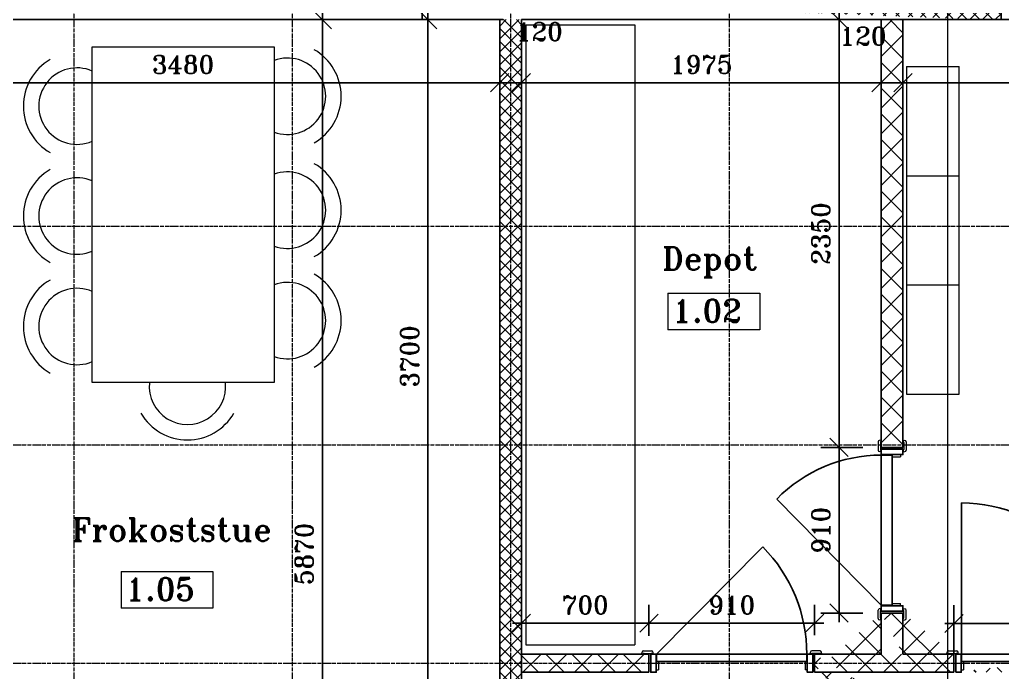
# Model space of a CAD drawing. Header units: millimetres. Extents: x -2 to 21000, y -2 to 14850.
# Drawn here: x 8860 to 14258, y 8937 to 12523 of the extents above; entities that cross this region are included whole.
import ezdxf

# ---------------------------------------------------------------- set-up
doc = ezdxf.new("R2010")
doc.units = ezdxf.units.MM
doc.linetypes.add('CENTERLINE', pattern=[27, 20, -3, 1, -3])
for name, color, linetype, lineweight in [('BETON', 1, 'Continuous', 25), ('DIM', 4, 'Continuous', 18), ('GASBETON', 2, 'Continuous', 25), ('INDRET', 171, 'Continuous', 18), ('MODUL', 8, 'CENTERLINE', 18), ('VINDUERDØRE', 6, 'Continuous', 18)]:
    doc.layers.add(name, color=color, linetype=linetype, lineweight=lineweight)
for name, color, linetype in [('KONTUR', 7, 'Continuous'), ('SIGNATUR', 8, 'Continuous'), ('TEKST', 1, 'Continuous')]:
    doc.layers.add(name, color=color, linetype=linetype)
doc.styles.add('ROMANT', font='romant.shx')
doc.dimstyles.new('MOLLEN', dxfattribs={"dimscale": 50, "dimtxt": 2, "dimasz": 2, "dimexe": 2, "dimexo": 2, "dimgap": 1, "dimtad": 1, "dimtoh": 1, "dimdec": 0, "dimzin": 0, "dimdsep": 46, "dimtxsty": 'ROMANT', "dimblk": 'OBLIQUE', "dimcen": 0, "dimdle": 1, "dimadec": 0, "dimazin": 0, "dimtfac": 1, "dimtdec": 0, "dimtix": 1, "dimtofl": 0, "dimtmove": 1, "dimatfit": 3, "dimldrblk": 'KRYDS', "dimfxl": 1, "dimtolj": 1, "dimtzin": 0, "dimarcsym": 0})

# ---------------------------------------------------------------- blocks, each defined once
blk = doc.blocks.new('_Oblique')
at = {"color": 0, "linetype": 'ByBlock', "lineweight": -2}
blk.add_line((-0.5, -0.5), (0.5, 0.5), dxfattribs=at)
blk = doc.blocks.new('*D11')
at = {"layer": 'DefPoints', "color": 0, "transparency": 16777216}
for p in [(13992.3, 9205.5), (13992.3, 8939.3), (14902.3, 8939.3)]:
    blk.add_point(p, dxfattribs=at)
at = {"layer": 'DIM', "color": 0, "lineweight": -2, "transparency": 16777216}
for p, q in [((13992.3, 9039.3), (13992.3, 9305.5)), ((14902.3, 9039.3), (14902.3, 9305.5)), ((14952.3, 9205.5), (13942.3, 9205.5))]:
    blk.add_line(p, q, dxfattribs=at)
at = {"layer": 'DIM', "color": 0, "lineweight": -2, "transparency": 16777216, "xscale": 100, "yscale": 100, "zscale": 100, "rotation": 180}
blk.add_blockref('_Oblique', (13992.3, 9205.5), dxfattribs=at)
at = {"layer": 'DIM', "color": 0, "lineweight": -2, "transparency": 16777216, "xscale": 100, "yscale": 100, "zscale": 100}
blk.add_blockref('_Oblique', (14902.3, 9205.5), dxfattribs=at)
at = {"layer": 'DIM', "color": 0, "transparency": 16777216, "insert": (14447.3, 9305.5), "char_height": 100, "attachment_point": 5, "style": 'ROMANT'}
blk.add_mtext('\\A1;910', dxfattribs=at)
blk = doc.blocks.new('KRYDS')
at = {"color": 4}
for p, q in [((0, -1.5), (0, 1.5)), ((-1.5, 0), (1.5, 0))]:
    blk.add_line(p, q, dxfattribs=at)
blk.add_circle((0, 0), 0.75, dxfattribs=at)
blk = doc.blocks.new('*D14')
at = {"layer": 'DefPoints', "color": 0, "transparency": 16777216}
for p in [(12316.9, 9207.4), (11617.3, 9037.7), (12316.9, 9037.7)]:
    blk.add_point(p, dxfattribs=at)
at = {"layer": 'DIM', "color": 0, "lineweight": -2, "transparency": 16777216}
for p, q in [((11617.3, 9137.7), (11617.3, 9307.4)), ((12316.9, 9137.7), (12316.9, 9307.4)), ((11567.3, 9207.4), (12366.9, 9207.4))]:
    blk.add_line(p, q, dxfattribs=at)
at = {"layer": 'DIM', "color": 0, "lineweight": -2, "transparency": 16777216, "xscale": 100, "yscale": 100, "zscale": 100, "rotation": 180}
blk.add_blockref('_Oblique', (11617.3, 9207.4), dxfattribs=at)
at = {"layer": 'DIM', "color": 0, "lineweight": -2, "transparency": 16777216, "xscale": 100, "yscale": 100, "zscale": 100}
blk.add_blockref('_Oblique', (12316.9, 9207.4), dxfattribs=at)
at = {"layer": 'DIM', "color": 0, "transparency": 16777216, "insert": (11967.1, 9307.4), "char_height": 100, "attachment_point": 5, "style": 'ROMANT'}
blk.add_mtext('\\A1;700', dxfattribs=at)
blk = doc.blocks.new('*D15')
at = {"layer": 'DefPoints', "color": 0, "transparency": 16777216}
for p in [(13226.9, 9207.4), (12316.9, 9040.7), (13226.9, 9040.7)]:
    blk.add_point(p, dxfattribs=at)
at = {"layer": 'DIM', "color": 0, "lineweight": -2, "transparency": 16777216}
for p, q in [((12316.9, 9140.7), (12316.9, 9307.4)), ((13226.9, 9140.7), (13226.9, 9307.4)), ((12266.9, 9207.4), (13276.9, 9207.4))]:
    blk.add_line(p, q, dxfattribs=at)
at = {"layer": 'DIM', "color": 0, "lineweight": -2, "transparency": 16777216, "xscale": 100, "yscale": 100, "zscale": 100, "rotation": 180}
blk.add_blockref('_Oblique', (12316.9, 9207.4), dxfattribs=at)
at = {"layer": 'DIM', "color": 0, "lineweight": -2, "transparency": 16777216, "xscale": 100, "yscale": 100, "zscale": 100}
blk.add_blockref('_Oblique', (13226.9, 9207.4), dxfattribs=at)
at = {"layer": 'DIM', "color": 0, "transparency": 16777216, "insert": (12771.9, 9307.4), "char_height": 100, "attachment_point": 5, "style": 'ROMANT'}
blk.add_mtext('\\A1;910', dxfattribs=at)
blk = doc.blocks.new('*D19')
at = {"layer": 'DefPoints', "color": 0, "transparency": 16777216}
for p in [(13712.3, 12522.7), (17492.3, 12522.7), (13712.3, 12176.2)]:
    blk.add_point(p, dxfattribs=at)
at = {"layer": 'DIM', "color": 0, "lineweight": -2, "transparency": 16777216}
for p, q in [((13712.3, 12422.7), (13712.3, 12076.2)), ((17492.3, 12422.7), (17492.3, 12076.2)), ((17542.3, 12176.2), (13662.3, 12176.2))]:
    blk.add_line(p, q, dxfattribs=at)
at = {"layer": 'DIM', "color": 0, "lineweight": -2, "transparency": 16777216, "xscale": 100, "yscale": 100, "zscale": 100, "rotation": 180}
blk.add_blockref('_Oblique', (13712.3, 12176.2), dxfattribs=at)
at = {"layer": 'DIM', "color": 0, "lineweight": -2, "transparency": 16777216, "xscale": 100, "yscale": 100, "zscale": 100}
blk.add_blockref('_Oblique', (17492.3, 12176.2), dxfattribs=at)
at = {"layer": 'DIM', "color": 0, "transparency": 16777216, "insert": (15602.3, 12276.2), "char_height": 100, "attachment_point": 5, "style": 'ROMANT'}
blk.add_mtext('\\A1;3780', dxfattribs=at)
blk = doc.blocks.new('*D20')
at = {"layer": 'DefPoints', "color": 0, "transparency": 16777216}
for p in [(13592.3, 12522.7), (13712.3, 12522.7), (13592.3, 12176.2)]:
    blk.add_point(p, dxfattribs=at)
at = {"layer": 'DIM', "color": 0, "lineweight": -2, "transparency": 16777216}
for p, q in [((13592.3, 12422.7), (13592.3, 12076.2)), ((13712.3, 12422.7), (13712.3, 12076.2)), ((13762.3, 12176.2), (13542.3, 12176.2))]:
    blk.add_line(p, q, dxfattribs=at)
at = {"layer": 'DIM', "color": 0, "lineweight": -2, "transparency": 16777216, "xscale": 100, "yscale": 100, "zscale": 100, "rotation": 180}
blk.add_blockref('_Oblique', (13592.3, 12176.2), dxfattribs=at)
at = {"layer": 'DIM', "color": 0, "lineweight": -2, "transparency": 16777216, "xscale": 100, "yscale": 100, "zscale": 100}
blk.add_blockref('_Oblique', (13712.3, 12176.2), dxfattribs=at)
at = {"layer": 'DIM', "color": 0, "transparency": 16777216, "insert": (13493.3, 12432.2), "char_height": 100, "attachment_point": 5, "style": 'ROMANT'}
blk.add_mtext('\\A1;120', dxfattribs=at)
blk = doc.blocks.new('*D21')
at = {"layer": 'DefPoints', "color": 0, "transparency": 16777216}
for p in [(11617.3, 12522.7), (13592.3, 12522.7), (11617.3, 12176.2)]:
    blk.add_point(p, dxfattribs=at)
at = {"layer": 'DIM', "color": 0, "lineweight": -2, "transparency": 16777216}
for p, q in [((11617.3, 12422.7), (11617.3, 12076.2)), ((13592.3, 12422.7), (13592.3, 12076.2)), ((13642.3, 12176.2), (11567.3, 12176.2))]:
    blk.add_line(p, q, dxfattribs=at)
at = {"layer": 'DIM', "color": 0, "lineweight": -2, "transparency": 16777216, "xscale": 100, "yscale": 100, "zscale": 100, "rotation": 180}
blk.add_blockref('_Oblique', (11617.3, 12176.2), dxfattribs=at)
at = {"layer": 'DIM', "color": 0, "lineweight": -2, "transparency": 16777216, "xscale": 100, "yscale": 100, "zscale": 100}
blk.add_blockref('_Oblique', (13592.3, 12176.2), dxfattribs=at)
at = {"layer": 'DIM', "color": 0, "transparency": 16777216, "insert": (12604.8, 12276.2), "char_height": 100, "attachment_point": 5, "style": 'ROMANT'}
blk.add_mtext('\\A1;1975', dxfattribs=at)
blk = doc.blocks.new('*D22')
at = {"layer": 'DefPoints', "color": 0, "transparency": 16777216}
for p in [(11497.3, 12522.7), (11617.3, 12522.7), (11497.3, 12176.2)]:
    blk.add_point(p, dxfattribs=at)
at = {"layer": 'DIM', "color": 0, "lineweight": -2, "transparency": 16777216}
for p, q in [((11497.3, 12422.7), (11497.3, 12076.2)), ((11617.3, 12422.7), (11617.3, 12076.2)), ((11667.3, 12176.2), (11447.3, 12176.2))]:
    blk.add_line(p, q, dxfattribs=at)
at = {"layer": 'DIM', "color": 0, "lineweight": -2, "transparency": 16777216, "xscale": 100, "yscale": 100, "zscale": 100, "rotation": 180}
blk.add_blockref('_Oblique', (11497.3, 12176.2), dxfattribs=at)
at = {"layer": 'DIM', "color": 0, "lineweight": -2, "transparency": 16777216, "xscale": 100, "yscale": 100, "zscale": 100}
blk.add_blockref('_Oblique', (11617.3, 12176.2), dxfattribs=at)
at = {"layer": 'DIM', "color": 0, "transparency": 16777216, "insert": (11715.2, 12457.1), "char_height": 100, "attachment_point": 5, "style": 'ROMANT'}
blk.add_mtext('\\A1;120', dxfattribs=at)
blk = doc.blocks.new('*D23')
at = {"layer": 'DefPoints', "color": 0, "transparency": 16777216}
for p in [(8017.3, 12522.7), (11497.3, 12522.7), (8017.3, 12176.2)]:
    blk.add_point(p, dxfattribs=at)
at = {"layer": 'DIM', "color": 0, "lineweight": -2, "transparency": 16777216}
for p, q in [((8017.3, 12422.7), (8017.3, 12076.2)), ((11497.3, 12422.7), (11497.3, 12076.2)), ((11547.3, 12176.2), (7967.3, 12176.2))]:
    blk.add_line(p, q, dxfattribs=at)
at = {"layer": 'DIM', "color": 0, "lineweight": -2, "transparency": 16777216, "xscale": 100, "yscale": 100, "zscale": 100, "rotation": 180}
blk.add_blockref('_Oblique', (8017.3, 12176.2), dxfattribs=at)
at = {"layer": 'DIM', "color": 0, "lineweight": -2, "transparency": 16777216, "xscale": 100, "yscale": 100, "zscale": 100}
blk.add_blockref('_Oblique', (11497.3, 12176.2), dxfattribs=at)
at = {"layer": 'DIM', "color": 0, "transparency": 16777216, "insert": (9757.3, 12276.2), "char_height": 100, "attachment_point": 5, "style": 'ROMANT'}
blk.add_mtext('\\A1;3480', dxfattribs=at)
blk = doc.blocks.new('*D29')
at = {"layer": 'DefPoints', "color": 0, "transparency": 16777216}
for p in [(11497.3, 12522.7), (11102.8, 8822.5), (11497.3, 8822.5)]:
    blk.add_point(p, dxfattribs=at)
at = {"layer": 'DIM', "color": 0, "lineweight": -2, "transparency": 16777216}
for p, q in [((11102.8, 12572.7), (11102.8, 8772.5)), ((11397.3, 12522.7), (11002.8, 12522.7)), ((11397.3, 8822.5), (11002.8, 8822.5))]:
    blk.add_line(p, q, dxfattribs=at)
at = {"layer": 'DIM', "color": 0, "lineweight": -2, "transparency": 16777216, "xscale": 100, "yscale": 100, "zscale": 100}
for p, rotation in [((11102.8, 12522.7), 90), ((11102.8, 8822.5), 270)]:
    blk.add_blockref('_Oblique', p, dxfattribs=dict(at, rotation=rotation))
at = {"layer": 'DIM', "color": 0, "transparency": 16777216, "insert": (11002.8, 10672.6), "char_height": 100, "attachment_point": 5, "rotation": 90, "style": 'ROMANT'}
blk.add_mtext('\\A1;3700', dxfattribs=at)
blk = doc.blocks.new('*D53')
at = {"layer": 'DefPoints', "color": 0, "transparency": 16777216}
for p in [(11616.5, 12522.7), (10523.1, 6652.7), (11516.5, 6652.7)]:
    blk.add_point(p, dxfattribs=at)
at = {"layer": 'DIM', "color": 0, "lineweight": -2, "transparency": 16777216}
for p, q in [((10523.1, 12572.7), (10523.1, 6602.7)), ((11516.5, 12522.7), (10423.1, 12522.7)), ((11416.5, 6652.7), (10423.1, 6652.7))]:
    blk.add_line(p, q, dxfattribs=at)
at = {"layer": 'DIM', "color": 0, "lineweight": -2, "transparency": 16777216, "xscale": 100, "yscale": 100, "zscale": 100}
for p, rotation in [((10523.1, 12522.7), 90), ((10523.1, 6652.7), 270)]:
    blk.add_blockref('_Oblique', p, dxfattribs=dict(at, rotation=rotation))
at = {"layer": 'DIM', "color": 0, "transparency": 16777216, "insert": (10423.1, 9587.7), "char_height": 100, "attachment_point": 5, "rotation": 90, "style": 'ROMANT'}
blk.add_mtext('\\A1;5870', dxfattribs=at)
blk = doc.blocks.new('*D54')
at = {"layer": 'DefPoints', "color": 0, "transparency": 16777216}
for p in [(13592.3, 12522.7), (13361.1, 10173.1), (13592.3, 10173.1)]:
    blk.add_point(p, dxfattribs=at)
at = {"layer": 'DIM', "color": 0, "lineweight": -2, "transparency": 16777216}
for p, q in [((13361.1, 12572.7), (13361.1, 10123.1)), ((13492.3, 12522.7), (13261.1, 12522.7)), ((13492.3, 10173.1), (13261.1, 10173.1))]:
    blk.add_line(p, q, dxfattribs=at)
at = {"layer": 'DIM', "color": 0, "lineweight": -2, "transparency": 16777216, "xscale": 100, "yscale": 100, "zscale": 100}
for p, rotation in [((13361.1, 12522.7), 90), ((13361.1, 10173.1), 270)]:
    blk.add_blockref('_Oblique', p, dxfattribs=dict(at, rotation=rotation))
at = {"layer": 'DIM', "color": 0, "transparency": 16777216, "insert": (13261.1, 11347.9), "char_height": 100, "attachment_point": 5, "rotation": 90, "style": 'ROMANT'}
blk.add_mtext('\\A1;2350', dxfattribs=at)
blk = doc.blocks.new('*D55')
at = {"layer": 'DefPoints', "color": 0, "transparency": 16777216}
for p in [(13592.3, 10173.1), (13361.1, 9263.1), (13592.3, 9263.1)]:
    blk.add_point(p, dxfattribs=at)
at = {"layer": 'DIM', "color": 0, "lineweight": -2, "transparency": 16777216}
for p, q in [((13361.1, 10223.1), (13361.1, 9213.1)), ((13492.3, 10173.1), (13261.1, 10173.1)), ((13492.3, 9263.1), (13261.1, 9263.1))]:
    blk.add_line(p, q, dxfattribs=at)
at = {"layer": 'DIM', "color": 0, "lineweight": -2, "transparency": 16777216, "xscale": 100, "yscale": 100, "zscale": 100}
for p, rotation in [((13361.1, 10173.1), 90), ((13361.1, 9263.1), 270)]:
    blk.add_blockref('_Oblique', p, dxfattribs=dict(at, rotation=rotation))
at = {"layer": 'DIM', "color": 0, "transparency": 16777216, "insert": (13261.1, 9718.1), "char_height": 100, "attachment_point": 5, "rotation": 90, "style": 'ROMANT'}
blk.add_mtext('\\A1;910', dxfattribs=at)
blk = doc.blocks.new('dor910_lille_karm')
for p, q in [((0, -42.5), (-830, -42.5)), ((0, -867.5), (0, -42.5)), ((40, -867.5), (40, -42.5))]:
    blk.add_line(p, q)
for points in [[(100, -10), (0, -10), (0, -40), (100, -40)], [(100, -900), (0, -900), (0, -870), (100, -870)]]:
    blk.add_lwpolyline(points, close=True)
blk.add_arc((-0.7, -38.2), 829.3, 180.2957, 270.0505)
blk.add_attdef('PRIS', (-384.2, -182.6), '', height=100)
blk = doc.blocks.new('dor910_lille_karm_halvaaben')
for p, q in [((42.5, 0), (625.9, 588.4)), ((867.5, 0), (42.5, 0)), ((42.5, 0), (42.5, -40)), ((867.5, -40), (42.5, -40)), ((867.5, 0), (867.5, -40))]:
    blk.add_line(p, q)
for points in [[(10, 0), (40, 0), (40, -100), (10, -100)], [(900, 0), (870, 0), (870, -100), (900, -100)]]:
    blk.add_lwpolyline(points, close=True)
blk.add_arc((30.8, 0.2), 836.7, 359.987, 44.6683)
blk = doc.blocks.new('dor910_halvaaben')
for p, q in [((0, 867.5), (0, 42.5)), ((0, 867.5), (60, 867.5)), ((60, 867.5), (60, 42.5)), ((0, 42.5), (-573.4, 625.9)), ((0, 42.5), (60, 42.5))]:
    blk.add_line(p, q)
for points in [[(0, 900), (120, 900), (120, 870), (0, 870)], [(120, 10), (0, 10), (0, 40), (120, 40)]]:
    blk.add_lwpolyline(points, close=True)
blk.add_arc((0.4, 65.5), 802, 90.0274, 135.6774)

msp = doc.modelspace()

# ---------------------------------------------------------------- hatches: boundary and pattern name
at = {"layer": 'SIGNATUR'}
h = msp.add_hatch(dxfattribs=at)
h.set_pattern_fill('_USER', color=256, scale=50, angle=45, style=0, double=1, pattern_type=0)
h.set_pattern_definition([(45, (0, 0), (-35.35534, 35.35534), []), (135, (0, 0), (-35.35534, -35.35534), [])])
h.paths.add_polyline_path([(13592.3, 12522.7), (13712.3, 12522.7), (14252.3, 12522.7), (14252.3, 12642.7), (11072.1, 12642.7), (11072.1, 12522.7), (11497.3, 12522.7), (11497.3, 8822.5), (11617.3, 8822.5), (11617.3, 8937.7), (11617.3, 12522.7)])
edge = h.paths.add_edge_path()
edge.add_line((14252.3, 12522.7), (14252.3, 12642.7))
edge.add_line((14252.3, 12522.7), (14252.3, 12642.7))
edge = h.paths.add_edge_path(flags=16)
edge.add_line((11072.1, 12522.7), (11072.1, 12642.7))
edge.add_line((11072.1, 12522.7), (11162.1, 12522.7))
edge.add_line((14252.3, 12522.7), (14162.3, 12522.7))
h = msp.add_hatch(dxfattribs=at)
h.set_pattern_fill('_USER', color=256, scale=100, angle=45, style=0, double=1, pattern_type=0)
h.set_pattern_definition([(45, (0, 0), (-70.7107, 70.7107), []), (135, (0, 0), (-70.7107, -70.7107), [])])
h.paths.add_polyline_path([(11617.3, 9037.7), (11617.3, 8937.7), (12316.9, 8937.7), (12316.9, 9037.7)])
h.paths.add_polyline_path([(13712.3, 12522.7), (13592.3, 12522.7), (13592.3, 10173.1), (13712.3, 10173.1)])
h.paths.add_polyline_path([(17492.3, 8937.7), (17492.3, 9037.7), (14902.3, 9037.7), (14902.3, 8937.7), (15007.3, 8937.7), (15007.3, 8837.5), (15107.3, 8837.5), (15107.3, 8937.7)])
h.paths.add_polyline_path([(15107.3, 6652.7), (15007.3, 6652.7), (15007.3, 7927.5), (15107.3, 7927.5)])
edge = h.paths.add_edge_path()
edge.add_line((13592.3, 9037.7), (13592.3, 9263.1))
edge.add_line((13712.3, 9037.7), (13992.3, 9037.7))
edge.add_line((13712.3, 9263.1), (13712.2, 9037.7))
edge.add_line((13712.3, 9263.1), (13592.3, 9263.1))
edge.add_line((13226.9, 8937.7), (13226.9, 9037.7))
edge.add_line((15007.3, 7927.5), (15107.3, 7927.5))
edge.add_line((13226.9, 9037.7), (13592.3, 9037.7))
edge.add_line((13226.9, 8937.7), (13992.3, 8937.7))
edge.add_line((14902.3, 8937.7), (14902.3, 9037.7))
edge.add_line((13992.3, 8937.7), (13992.3, 9037.7))

# ---------------------------------------------------------------- linework, layer by layer
at = {"layer": 'BETON'}
for p, q in [((11072.1, 12522.7), (11072.1, 12642.7)), ((11072.1, 12522.7), (11072.1, 12642.7)), ((14252.3, 12522.7), (14252.3, 12642.7)), ((11072.1, 12522.7), (11162.1, 12522.7)), ((11072.1, 12522.7), (11497.3, 12522.7)), ((11497.3, 12522.7), (11497.3, 8822.5)), ((11617.3, 8937.7), (11617.3, 12522.7)), ((11617.3, 12522.7), (13592.3, 12522.7)), ((13592.3, 12522.7), (13712.3, 12522.7)), ((13712.3, 12522.7), (14252.3, 12522.7)), ((11617.3, 8822.5), (11617.3, 8937.7))]:
    msp.add_line(p, q, dxfattribs=at)
at = {"layer": 'DIM'}
for p, q in [((12421.2, 11020.5), (12926.1, 11020.5)), ((12421.2, 11020.5), (12421.2, 10819.2)), ((12926.1, 11020.5), (12926.1, 10819.2)), ((12926.1, 10819.2), (12421.2, 10819.2)), ((9417.2, 9491.6), (9922.1, 9491.6)), ((9417.2, 9491.6), (9417.2, 9290.3)), ((9922.1, 9491.6), (9922.1, 9290.3)), ((9922.1, 9290.3), (9417.2, 9290.3))]:
    msp.add_line(p, q, dxfattribs=at)
at = {"layer": 'GASBETON'}
for p, q in [((13592.3, 12522.7), (13592.3, 10173.1)), ((13712.3, 12522.7), (13592.3, 12522.7)), ((13712.3, 12522.7), (13712.3, 10173.1)), ((13712.3, 10173.1), (13592.3, 10173.1)), ((13712.3, 9263.1), (13592.3, 9263.1)), ((13592.3, 9037.7), (13592.3, 9263.1)), ((13712.3, 9263.1), (13712.2, 9037.7)), ((11617.3, 9037.7), (12316.9, 9037.7)), ((11617.3, 9037.7), (11617.3, 8937.7)), ((12316.9, 8937.7), (12316.9, 9037.7)), ((13226.9, 9037.7), (13592.3, 9037.7)), ((13226.9, 8937.7), (13226.9, 9037.7)), ((13712.3, 9037.7), (13992.3, 9037.7)), ((13992.3, 8937.7), (13992.3, 9037.7)), ((11617.3, 8937.7), (12316.9, 8937.7)), ((13226.9, 8937.7), (13992.3, 8937.7))]:
    msp.add_line(p, q, dxfattribs=at)
at = {"layer": 'INDRET'}
for p, q in [((13957.3, 13958.9), (13957.3, 4656.1)), ((11640.4, 12493.8), (11640.4, 9088.8)), ((11640.4, 12493.8), (12240.4, 12493.8)), ((12240.4, 12493.8), (12240.4, 9088.8)), ((12240.4, 12493.8), (12240.4, 9088.8)), ((9258.7, 12372.8), (10258.9, 12372.8)), ((9258.7, 11172.8), (9258.7, 12372.8)), ((10258.9, 12372.8), (10258.9, 11172.8)), ((13731.9, 12265.6), (13731.9, 10465.6)), ((13731.9, 12265.6), (14021.9, 12265.6)), ((14021.9, 10465.6), (14021.9, 12265.6)), ((13731.9, 11665.6), (14021.9, 11665.6)), ((9258.7, 10528.6), (9258.7, 11172.8)), ((10258.9, 11172.8), (10258.9, 10528.6)), ((13731.9, 11065.6), (14021.9, 11065.6)), ((10258.9, 10528.6), (9258.7, 10528.6)), ((13731.9, 10465.6), (14021.9, 10465.6)), ((11640.4, 9088.8), (12240.4, 9088.8))]:
    msp.add_line(p, q, dxfattribs=at)
for centre, radius, start, end in [((10331.3, 12101.9), 210, 249.8505, 110.1495), ((10331.3, 12101.9), 295, 300.0323, 59.9677), ((9175.6, 12047.8), 295, 120.0323, 239.9677), ((9175.6, 12047.8), 210, 66.6771, 293.3229), ((10331.3, 11476.2), 295, 300.0323, 59.9677), ((9175.6, 11443.8), 295, 120.0323, 239.9677), ((10331.3, 11476.2), 210, 249.8505, 110.1495), ((9175.6, 11443.8), 210, 66.6771, 293.3229), ((10331.3, 10869.4), 295, 300.0323, 59.9677), ((9175.6, 10837), 295, 120.0323, 239.9677), ((10331.3, 10869.4), 210, 249.8505, 110.1495), ((9175.6, 10837), 210, 66.6771, 293.3229), ((9782, 10509), 210, 174.6392, 5.3608), ((9782, 10509), 295, 210.0323, 329.9677)]:
    msp.add_arc(centre, radius, start, end, dxfattribs=at)
at = {"layer": 'KONTUR'}
for p, q in [((8372.1, 12522.7), (11072.1, 12522.7)), ((14252.3, 12522.7), (16062.3, 12522.7))]:
    msp.add_line(p, q, dxfattribs=at)
at = {"layer": 'MODUL'}
for p, q in [((9157.3, 13958.9), (9157.3, 4656.1)), ((10357.3, 13958.9), (10357.3, 4656.1)), ((11557.3, 13958.9), (11557.3, 4656.1)), ((12757.3, 13958.9), (12757.3, 4656.1)), ((1208.3, 11387.7), (19184.9, 11387.7)), ((1208.3, 10187.7), (19184.9, 10187.7)), ((1208.3, 8987.7), (19184.9, 8987.7))]:
    msp.add_line(p, q, dxfattribs=at)
at = {"layer": 'VINDUERDØRE'}
for p, q in [((13575.5, 10203.7), (13575.5, 10157.5)), ((13591.5, 10212.1), (13581.4, 10210.6)), ((13591.5, 10212.1), (13591.5, 10207.1)), ((13713.2, 10212.1), (13713.2, 10207.1)), ((13713.2, 10212.1), (13723.3, 10210.6)), ((13729.2, 10203.7), (13729.2, 10157.5)), ((13591.5, 10149.1), (13581.4, 10150.6)), ((13588.4, 10199.9), (13588.4, 10161.3)), ((13591.5, 10154), (13591.5, 10149.1)), ((13592.3, 10163.1), (13592.3, 10133.1)), ((13592.3, 10163.1), (13712.3, 10163.1)), ((13712.3, 10163.1), (13712.3, 10133.1)), ((13713.2, 10154), (13713.2, 10149.1)), ((13713.2, 10149.1), (13723.3, 10150.6)), ((13716.3, 10199.9), (13716.3, 10161.3)), ((13592.3, 10133.1), (13653.8, 10133.1)), ((13592.3, 10130.6), (13592.3, 9305.6)), ((13592.3, 10130.6), (13652.3, 10130.6)), ((13652.3, 10130.6), (13652.3, 9305.6)), ((13653.8, 10133.1), (13653.8, 10121.1)), ((13653.8, 10121.1), (13699.3, 10121.1)), ((13699.3, 10133.1), (13712.3, 10133.1)), ((13699.3, 10133.1), (13699.3, 10121.1)), ((13592.3, 9305.6), (13019, 9888.9)), ((14034.8, 9037.7), (14034.8, 9867.7)), ((12359.4, 9037.7), (12942.7, 9626.1)), ((13591.5, 9287.1), (13581.4, 9285.6)), ((13591.5, 9282.1), (13591.5, 9287.1)), ((13592.3, 9305.6), (13652.3, 9305.6)), ((13592.3, 9303.1), (13653.8, 9303.1)), ((13592.3, 9273.1), (13592.3, 9303.1)), ((13653.8, 9315.1), (13699.3, 9315.1)), ((13653.8, 9303.1), (13653.8, 9315.1)), ((13699.3, 9303.1), (13699.3, 9315.1)), ((13699.3, 9303.1), (13712.3, 9303.1)), ((13712.3, 9273.1), (13712.3, 9303.1)), ((13713.2, 9287.1), (13723.3, 9285.6)), ((13713.2, 9282.1), (13713.2, 9287.1)), ((13575.5, 9232.5), (13575.5, 9278.7)), ((13588.4, 9236.3), (13588.4, 9274.9)), ((13592.3, 9273.1), (13712.3, 9273.1)), ((13592.3, 9273.1), (13712.3, 9273.1)), ((13716.3, 9236.3), (13716.3, 9274.9)), ((13729.2, 9232.5), (13729.2, 9278.7)), ((13591.5, 9224.1), (13581.4, 9225.6)), ((13591.5, 9224.1), (13591.5, 9229)), ((13713.2, 9224.1), (13713.2, 9229)), ((13713.2, 9224.1), (13723.3, 9225.6)), ((12277.9, 9038.6), (12279.3, 9048.6)), ((12277.9, 9038.6), (12282.8, 9038.6)), ((12286.3, 9054.6), (12332.4, 9054.6)), ((12290, 9041.7), (12328.7, 9041.7)), ((12326.9, 9037.7), (12326.9, 8937.7)), ((12326.9, 9037.7), (12326.9, 8937.7)), ((12326.9, 9037.7), (12356.9, 9037.7)), ((12335.9, 9038.6), (12340.9, 9038.6)), ((12340.9, 9038.6), (12339.4, 9048.6)), ((12356.9, 9037.7), (12356.9, 8996.2)), ((13184.4, 9037.7), (12359.4, 9037.7)), ((12359.4, 9037.7), (12359.4, 8997.7)), ((13184.4, 9037.7), (13184.4, 8997.7)), ((13186.9, 9037.7), (13186.9, 8996.2)), ((13216.9, 9037.7), (13186.9, 9037.7)), ((13202.9, 9038.6), (13204.3, 9048.6)), ((13207.8, 9038.6), (13202.9, 9038.6)), ((13257.4, 9054.6), (13211.3, 9054.6)), ((13253.7, 9041.7), (13215, 9041.7)), ((13216.9, 9037.7), (13216.9, 8937.7)), ((13265.9, 9038.6), (13260.9, 9038.6)), ((13265.9, 9038.6), (13264.4, 9048.6)), ((13953.3, 9038.6), (13954.8, 9048.6)), ((13953.3, 9038.6), (13958.3, 9038.6)), ((13961.8, 9054.6), (14007.9, 9054.6)), ((13965.5, 9041.7), (14004.2, 9041.7)), ((14002.3, 9037.7), (14002.3, 8937.7)), ((14002.3, 9037.7), (14002.3, 8937.7)), ((14002.3, 9037.7), (14032.3, 9037.7)), ((14011.4, 9038.6), (14016.3, 9038.6)), ((14016.3, 9038.6), (14014.9, 9048.6)), ((14032.3, 9037.7), (14032.3, 8996.2)), ((14859.8, 9037.7), (14034.8, 9037.7)), ((14034.8, 9037.7), (14034.8, 8997.7)), ((12356.9, 8996.2), (12368.9, 8996.2)), ((13184.4, 8997.7), (12359.4, 8997.7)), ((12368.9, 8996.2), (12368.9, 8950.7)), ((13186.9, 8996.2), (13174.9, 8996.2)), ((13174.9, 8996.2), (13174.9, 8950.7)), ((14032.3, 8996.2), (14044.3, 8996.2)), ((14859.8, 8997.7), (14034.8, 8997.7)), ((14044.3, 8996.2), (14044.3, 8950.7)), ((12326.9, 8937.7), (12356.9, 8937.7)), ((12356.9, 8950.7), (12368.9, 8950.7)), ((12356.9, 8950.7), (12356.9, 8937.7)), ((13186.9, 8950.7), (13174.9, 8950.7)), ((13186.9, 8950.7), (13186.9, 8937.7)), ((13216.9, 8937.7), (13186.9, 8937.7)), ((14002.3, 8937.7), (14032.3, 8937.7)), ((14032.3, 8950.7), (14044.3, 8950.7)), ((14032.3, 8950.7), (14032.3, 8937.7))]:
    msp.add_line(p, q, dxfattribs=at)
for centre, radius, start, end in [((13582.5, 10203.7), 7, 98.4581, 180), ((13598.4, 10199.9), 10, 133.6473, 180), ((13706.3, 10199.9), 10, 0, 46.3527), ((13722.2, 10203.7), 7, 0, 81.5419), ((13582.5, 10157.5), 7, 180, 261.5419), ((13598.4, 10161.3), 10, 180, 226.3527), ((13706.3, 10161.3), 10, 313.6473, 0), ((13722.2, 10157.5), 7, 278.4581, 0), ((13592.7, 9328.6), 802, 90.0274, 135.6774), ((14030.6, 9038.4), 829.3, 359.9495, 89.7043), ((12347.7, 9037.9), 836.7, 359.987, 44.6683), ((13582.5, 9278.7), 7, 98.4581, 180), ((13722.2, 9278.7), 7, 0, 81.5419), ((13582.5, 9232.5), 7, 180, 261.5419), ((13598.4, 9274.9), 10, 133.6473, 180), ((13598.4, 9236.3), 10, 180, 226.3527), ((13706.3, 9274.9), 10, 0, 46.3527), ((13706.3, 9236.3), 10, 313.6473, 0), ((13722.2, 9232.5), 7, 278.4581, 0), ((12286.3, 9047.6), 7, 90, 171.5419), ((12290, 9031.7), 10, 90, 136.3527), ((12328.7, 9031.7), 10, 43.6473, 90), ((12332.4, 9047.6), 7, 8.4581, 90), ((13211.3, 9047.6), 7, 90, 171.5419), ((13215, 9031.7), 10, 90, 136.3527), ((13253.7, 9031.7), 10, 43.6473, 90), ((13257.4, 9047.6), 7, 8.4581, 90), ((13961.8, 9047.6), 7, 90, 171.5419), ((13965.5, 9031.7), 10, 90, 136.3527), ((14004.2, 9031.7), 10, 43.6473, 90), ((14007.9, 9047.6), 7, 8.4581, 90)]:
    msp.add_arc(centre, radius, start, end, dxfattribs=at)

# ---------------------------------------------------------------- block references
for name, p in [('dor910_halvaaben', (13592.3, 9263.1)), ('dor910_lille_karm_halvaaben', (12316.9, 9037.7))]:
    msp.add_blockref(name, p)
at = {"xscale": -1, "rotation": 90}
msp.add_blockref('dor910_lille_karm', (13992.3, 9037.7), dxfattribs=at)

# ---------------------------------------------------------------- texts
at = {"layer": 'TEKST', "style": 'ROMANT'}
for s, p in [('Depot', (12390.7, 11148.1)), ('1.02', (12446.2, 10860.7)), ('Frokoststue', (9146.6, 9658.5)), ('1.05', (9442.2, 9331.8))]:
    msp.add_text(s, height=125, dxfattribs=at).set_placement(p)

# ---------------------------------------------------------------- dimensions: what is measured, and where the dimension line sits
at = {"layer": 'DIM'}
for base, p1, p2, picture, middle in [((10523.1, 6652.7), (11616.5, 12522.7), (11516.5, 6652.7), '*D53', (10423.1, 9587.7)), ((11102.8, 8822.5), (11497.3, 12522.7), (11497.3, 8822.5), '*D29', (11002.8, 10672.6)), ((13361.1, 10173.1), (13592.3, 12522.7), (13592.3, 10173.1), '*D54', (13261.1, 11347.9)), ((13361.1, 9263.1), (13592.3, 10173.1), (13592.3, 9263.1), '*D55', (13261.1, 9718.1))]:
    dim = msp.add_linear_dim(base=base, p1=p1, p2=p2, angle=90, dimstyle='MOLLEN', dxfattribs=at)
    dim.commit()
    dim.dimension.update_dxf_attribs({"geometry": picture, "text_midpoint": middle})
for base, p1, p2, picture, middle in [((8017.3, 12176.2), (11497.3, 12522.7), (8017.3, 12522.7), '*D23', (9757.3, 12276.2)), ((11617.3, 12176.2), (13592.3, 12522.7), (11617.3, 12522.7), '*D21', (12604.8, 12276.2)), ((13712.3, 12176.2), (17492.3, 12522.7), (13712.3, 12522.7), '*D19', (15602.3, 12276.2)), ((12316.9, 9207.4), (11617.3, 9037.7), (12316.9, 9037.7), '*D14', (11967.1, 9307.4)), ((13226.9, 9207.4), (12316.9, 9040.7), (13226.9, 9040.7), '*D15', (12771.9, 9307.4)), ((13992.3, 9205.5), (14902.3, 8939.3), (13992.3, 8939.3), '*D11', (14447.3, 9305.5))]:
    dim = msp.add_linear_dim(base=base, p1=p1, p2=p2, dimstyle='MOLLEN', dxfattribs=at)
    dim.commit()
    dim.dimension.update_dxf_attribs({"geometry": picture, "text_midpoint": middle})
for base, p1, p2, picture, middle in [((11497.3, 12176.2), (11617.3, 12522.7), (11497.3, 12522.7), '*D22', (11715.2, 12357.1)), ((13592.3, 12176.2), (13712.3, 12522.7), (13592.3, 12522.7), '*D20', (13493.3, 12332.2))]:
    dim = msp.add_linear_dim(base=base, p1=p1, p2=p2, dimstyle='MOLLEN', dxfattribs=at)
    dim.commit()
    dim.dimension.update_dxf_attribs({"geometry": picture, "text_midpoint": middle, "dimtype": 160})

doc.saveas('drawing.dxf')
